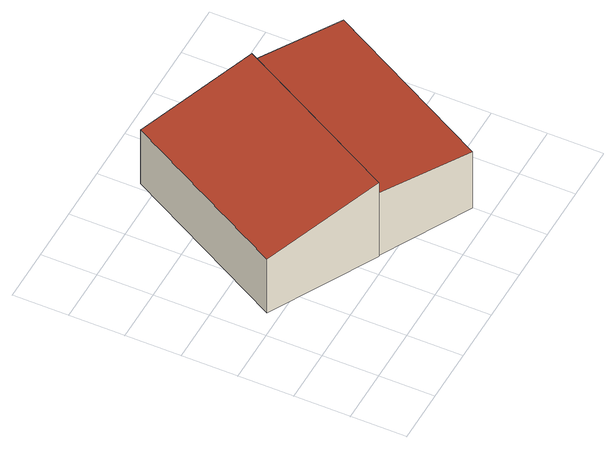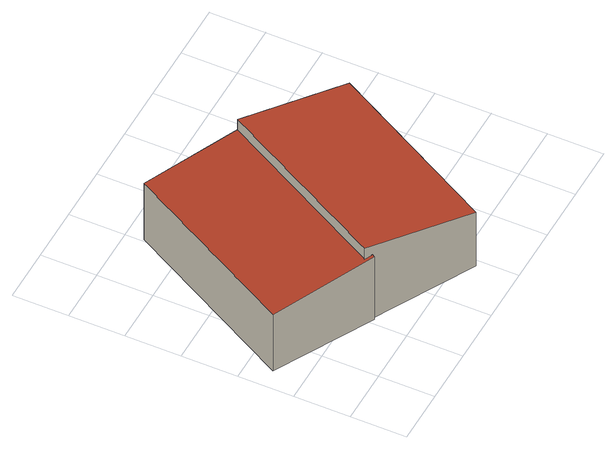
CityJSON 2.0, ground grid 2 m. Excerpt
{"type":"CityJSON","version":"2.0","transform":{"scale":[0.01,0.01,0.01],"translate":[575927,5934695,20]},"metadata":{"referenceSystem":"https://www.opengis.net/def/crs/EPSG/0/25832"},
"CityObjects":{
"building1":{"type":"Building","attributes":{"Grundfläche 2D":"30.425283","Grundhöhe NN":"20.559"},"geometry":[{"type":"Solid","lod":"3","boundaries":[[[[0,1,2,3,4]],[[4,3,5,6]],[[1,0,4,6,7]],[[2,1,7,8]],[[3,2,8,5]],[[6,5,8,7]]]],"semantics":{"surfaces":[{"type":"RoofSurface"},{"type":"WallSurface"},{"type":"GroundSurface"}],"values":[[0,1,1,1,1,2]]}}]},
"building2":{"type":"Building","attributes":{"Grundfläche 2D":"26.026680","Grundhöhe NN":"20.611"},"geometry":[{"type":"Solid","lod":"3","boundaries":[[[[9,10,11,12,13,14]],[[15,16,14,13]],[[16,17,9,14]],[[17,18,10,9]],[[18,19,11,10]],[[19,20,12,11]],[[20,15,13,12]],[[20,19,18,17,16,15]]]],"semantics":{"surfaces":[{"type":"RoofSurface"},{"type":"WallSurface"},{"type":"GroundSurface"}],"values":[[0,1,1,1,1,1,1,2]]}}]}
},
"vertices":[
[779,868,386],[424,1058,300],[92,442,300],[475,236,392],[806,853,392],[475,236,56],[806,853,56],[424,1058,56],[92,442,56],
[1134,691,317],[785,878,347],[779,868,347],[806,853,345],[475,236,345],[796,64,317],[475,236,61],[796,64,61],[1134,691,61],[785,878,61],[779,868,61],[806,853,61]
]}
